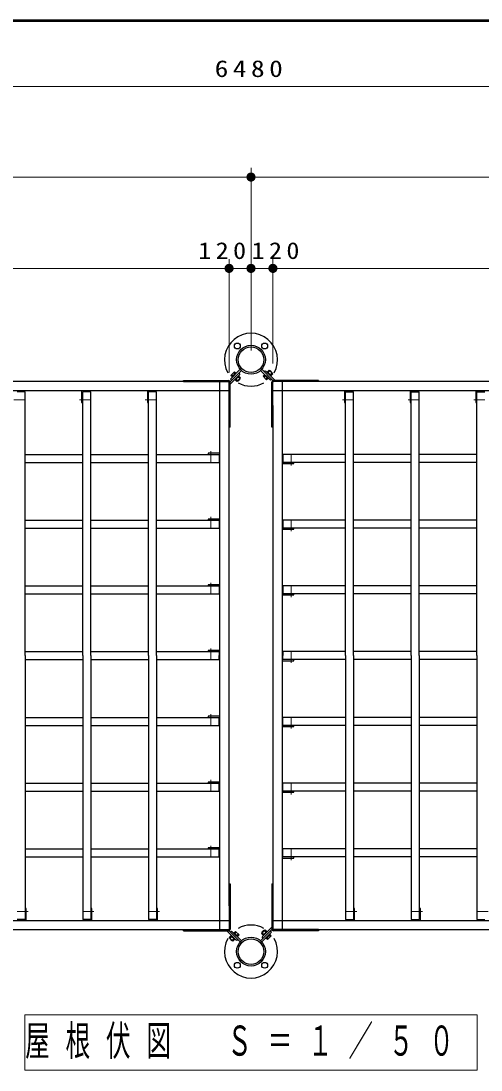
# Model space of a CAD drawing. Units: millimetres on the paper, scale 1:50. Extents: x -365 to 10, y -38 to 257.
# Drawn here: x -287.9 to -237.5, y 142.1 to 257 of the extents above; entities that cross this region are included whole.
import ezdxf

# ---------------------------------------------------------------- set-up
doc = ezdxf.new("R2010")
doc.units = ezdxf.units.MM
doc.linetypes.add('USER2', pattern=[6, 3, -1, 1, -1])
doc.layers.add('LY_1', color=7, linetype='Continuous', lineweight=25)
doc.layers.add('LY_2', color=7, linetype='Continuous', lineweight=13)
doc.styles.add('ＭＳ ゴシック', font='')
doc.styles.get('ＭＳ ゴシック').set_extended_font_data('MS Gothic')

# ---------------------------------------------------------------- blocks, each defined once
blk = doc.blocks.new('filled_dot')
at = {"color": 0, "linetype": 'Continuous', "lineweight": -2, "const_width": 1.25}
blk.add_lwpolyline([(-0.625, 0, 1), (0.625, 0, 1)], format="xyb", close=True, dxfattribs=at)

msp = doc.modelspace()

# ---------------------------------------------------------------- linework, layer by layer
at = {"layer": 'LY_1', "lineweight": 13}
for p, q in [((-327.491, 249.836), (-197.891, 249.836)), ((-262.691, 220.914), (-262.691, 240.914)), ((-262.691, 220.914), (-262.691, 240.914)), ((-327.491, 239.914), (-262.691, 239.914)), ((-262.691, 239.914), (-197.891, 239.914)), ((-265.091, 218.514), (-265.091, 230.914)), ((-265.091, 219.495), (-265.091, 230.914)), ((-260.291, 219.495), (-260.291, 230.914)), ((-325.091, 229.914), (-265.091, 229.914)), ((-268.581, 229.914), (-262.691, 229.914)), ((-262.691, 229.914), (-256.801, 229.914)), ((-260.291, 229.914), (-200.291, 229.914)), ((-287.469, 148.202), (-287.469, 142.146)), ((-237.913, 148.202), (-287.469, 148.202)), ((-237.913, 142.146), (-237.913, 148.202)), ((-287.469, 142.146), (-237.913, 142.146))]:
    msp.add_line(p, q, dxfattribs=at)
at = {"layer": 'LY_1'}
for p, q in [((-263.743, 218.734), (-264.971, 217.506)), ((-263.91, 218.313), (-264.971, 217.252)), ((-263.87, 218.862), (-264.942, 217.789)), ((-264.903, 218.202), (-264.507, 218.598)), ((-264.676, 218.146), (-264.818, 218.287)), ((-264.775, 218.047), (-264.351, 218.471)), ((-264.45, 218.372), (-264.592, 218.513)), ((-264.365, 218.457), (-264.507, 218.598)), ((-264.306, 218.426), (-264.351, 218.471)), ((-264.037, 218.44), (-263.91, 218.313)), ((-261.639, 218.734), (-260.567, 217.662)), ((-261.512, 218.862), (-260.283, 217.634)), ((-261.234, 218.239), (-261.375, 218.098)), ((-261.203, 218.298), (-261.248, 218.253)), ((-260.824, 217.829), (-261.248, 218.253)), ((-261.217, 218.567), (-261.09, 218.694)), ((-261.09, 218.694), (-260.029, 217.634)), ((-260.948, 218.553), (-260.903, 218.598)), ((-260.479, 218.174), (-260.903, 218.598)), ((-260.889, 218.584), (-260.705, 218.768)), ((-260.804, 218.499), (-260.584, 218.72)), ((-260.309, 218.372), (-260.705, 218.768)), ((-260.357, 218.494), (-260.584, 218.72)), ((-260.578, 218.273), (-260.357, 218.494)), ((-260.493, 218.188), (-260.309, 218.372)), ((-267.691, 217.514), (-322.491, 217.514)), ((-270.091, 217.514), (-270.091, 217.634)), ((-270.091, 217.634), (-265.151, 217.634)), ((-270.091, 217.514), (-265.151, 217.514)), ((-266.091, 157.514), (-266.091, 217.514)), ((-265.091, 212.514), (-265.091, 217.454)), ((-264.971, 212.514), (-264.971, 217.454)), ((-264.942, 217.789), (-264.815, 217.662)), ((-264.761, 218.061), (-264.903, 218.202)), ((-264.73, 218.001), (-264.775, 218.047)), ((-264.476, 217.747), (-264.43, 217.702)), ((-264.43, 217.702), (-264.006, 218.126)), ((-264.416, 217.716), (-264.232, 217.532)), ((-264.331, 217.801), (-264.111, 217.58)), ((-264.232, 217.532), (-263.836, 217.928)), ((-264.111, 217.58), (-263.884, 217.806)), ((-264.105, 218.027), (-263.884, 217.806)), ((-264.051, 218.171), (-264.006, 218.126)), ((-264.02, 218.112), (-263.836, 217.928)), ((-260.979, 217.702), (-261.375, 218.098)), ((-261.149, 218.154), (-261.291, 218.013)), ((-260.923, 217.928), (-261.064, 217.786)), ((-260.838, 217.843), (-260.979, 217.702)), ((-260.779, 217.874), (-260.824, 217.829)), ((-260.567, 217.662), (-260.439, 217.789)), ((-260.524, 218.129), (-260.479, 218.174)), ((-260.411, 212.514), (-260.411, 217.454)), ((-260.291, 212.514), (-260.291, 217.454)), ((-255.291, 217.634), (-260.231, 217.634)), ((-255.291, 217.514), (-260.231, 217.514)), ((-259.291, 217.634), (-259.291, 157.514)), ((-202.891, 217.514), (-257.691, 217.514)), ((-255.291, 217.634), (-255.291, 217.514)), ((-265.091, 216.514), (-325.091, 216.514)), ((-287.451, 216.414), (-288.331, 216.414)), ((-287.451, 187.514), (-287.451, 216.414)), ((-281.251, 216.514), (-281.251, 215.214)), ((-280.251, 216.414), (-281.131, 216.414)), ((-281.131, 187.514), (-281.131, 216.414)), ((-280.251, 187.514), (-280.251, 216.414)), ((-274.051, 216.514), (-274.051, 215.214)), ((-273.051, 216.414), (-273.931, 216.414)), ((-273.931, 187.514), (-273.931, 216.414)), ((-273.051, 187.514), (-273.051, 216.414)), ((-200.291, 216.514), (-260.291, 216.514)), ((-252.451, 216.514), (-252.451, 215.214)), ((-252.331, 216.414), (-251.451, 216.414)), ((-252.331, 187.514), (-252.331, 216.414)), ((-251.451, 187.514), (-251.451, 216.414)), ((-245.251, 216.514), (-245.251, 215.214)), ((-245.131, 216.414), (-244.251, 216.414)), ((-245.131, 187.514), (-245.131, 216.414)), ((-244.251, 187.514), (-244.251, 216.414)), ((-238.051, 216.514), (-238.051, 215.214)), ((-237.931, 216.414), (-237.051, 216.414)), ((-237.931, 187.514), (-237.931, 216.414)), ((-281.251, 215.214), (-281.131, 215.214)), ((-274.051, 215.214), (-273.931, 215.214)), ((-265.091, 160.114), (-265.091, 214.914)), ((-260.291, 214.914), (-260.291, 160.114)), ((-252.451, 215.214), (-252.331, 215.214)), ((-245.251, 215.214), (-245.131, 215.214)), ((-238.051, 215.214), (-237.931, 215.214)), ((-264.971, 212.514), (-265.091, 212.514)), ((-260.291, 212.514), (-260.411, 212.514)), ((-287.451, 209.554), (-281.131, 209.554)), ((-280.251, 209.554), (-273.931, 209.554)), ((-273.051, 209.554), (-266.191, 209.554)), ((-267.391, 209.674), (-267.391, 209.554)), ((-266.091, 209.674), (-267.391, 209.674)), ((-266.191, 209.554), (-266.191, 208.674)), ((-252.331, 209.554), (-259.191, 209.554)), ((-259.191, 209.554), (-259.191, 208.674)), ((-245.131, 209.554), (-251.451, 209.554)), ((-237.931, 209.554), (-244.251, 209.554)), ((-287.451, 208.674), (-281.131, 208.674)), ((-280.251, 208.674), (-273.931, 208.674)), ((-273.051, 208.674), (-266.191, 208.674)), ((-259.291, 208.554), (-257.991, 208.554)), ((-252.331, 208.674), (-259.191, 208.674)), ((-257.991, 208.554), (-257.991, 208.674)), ((-245.131, 208.674), (-251.451, 208.674)), ((-237.931, 208.674), (-244.251, 208.674)), ((-287.451, 202.354), (-281.131, 202.354)), ((-280.251, 202.354), (-273.931, 202.354)), ((-273.051, 202.354), (-266.191, 202.354)), ((-267.391, 202.474), (-267.391, 202.354)), ((-266.091, 202.474), (-267.391, 202.474)), ((-266.191, 202.354), (-266.191, 201.474)), ((-252.331, 202.354), (-259.191, 202.354)), ((-259.191, 202.354), (-259.191, 201.474)), ((-245.131, 202.354), (-251.451, 202.354)), ((-237.931, 202.354), (-244.251, 202.354)), ((-287.451, 201.474), (-281.131, 201.474)), ((-280.251, 201.474), (-273.931, 201.474)), ((-273.051, 201.474), (-266.191, 201.474)), ((-259.291, 201.354), (-257.991, 201.354)), ((-252.331, 201.474), (-259.191, 201.474)), ((-257.991, 201.354), (-257.991, 201.474)), ((-245.131, 201.474), (-251.451, 201.474)), ((-237.931, 201.474), (-244.251, 201.474)), ((-267.391, 195.274), (-267.391, 195.154)), ((-266.091, 195.274), (-267.391, 195.274)), ((-287.451, 195.154), (-281.131, 195.154)), ((-287.451, 194.274), (-281.131, 194.274)), ((-280.251, 195.154), (-273.931, 195.154)), ((-280.251, 194.274), (-273.931, 194.274)), ((-273.051, 195.154), (-266.191, 195.154)), ((-273.051, 194.274), (-266.191, 194.274)), ((-266.191, 195.154), (-266.191, 194.274)), ((-259.291, 194.154), (-257.991, 194.154)), ((-252.331, 195.154), (-259.191, 195.154)), ((-259.191, 195.154), (-259.191, 194.274)), ((-252.331, 194.274), (-259.191, 194.274)), ((-257.991, 194.154), (-257.991, 194.274)), ((-245.131, 195.154), (-251.451, 195.154)), ((-245.131, 194.274), (-251.451, 194.274)), ((-237.931, 195.154), (-244.251, 195.154)), ((-237.931, 194.274), (-244.251, 194.274)), ((-287.451, 187.954), (-281.131, 187.954)), ((-287.451, 187.514), (-287.451, 158.614)), ((-281.131, 187.514), (-281.131, 158.614)), ((-280.251, 187.954), (-273.931, 187.954)), ((-280.251, 187.514), (-280.251, 158.614)), ((-273.931, 187.514), (-273.931, 158.614)), ((-273.051, 187.954), (-266.191, 187.954)), ((-273.051, 187.514), (-273.051, 158.614)), ((-267.391, 188.074), (-267.391, 187.954)), ((-266.091, 188.074), (-267.391, 188.074)), ((-266.191, 187.954), (-266.191, 187.514)), ((-266.191, 187.074), (-266.191, 187.514)), ((-252.331, 187.954), (-259.191, 187.954)), ((-259.191, 187.954), (-259.191, 187.514)), ((-259.191, 187.074), (-259.191, 187.514)), ((-252.331, 187.514), (-252.331, 158.614)), ((-245.131, 187.954), (-251.451, 187.954)), ((-251.451, 187.514), (-251.451, 158.614)), ((-245.131, 187.514), (-245.131, 158.614)), ((-237.931, 187.954), (-244.251, 187.954)), ((-244.251, 187.514), (-244.251, 158.614)), ((-237.931, 187.514), (-237.931, 158.614)), ((-287.451, 187.074), (-281.131, 187.074)), ((-280.251, 187.074), (-273.931, 187.074)), ((-273.051, 187.074), (-266.191, 187.074)), ((-259.291, 186.954), (-257.991, 186.954)), ((-252.331, 187.074), (-259.191, 187.074)), ((-257.991, 186.954), (-257.991, 187.074)), ((-245.131, 187.074), (-251.451, 187.074)), ((-237.931, 187.074), (-244.251, 187.074)), ((-287.451, 180.754), (-281.131, 180.754)), ((-280.251, 180.754), (-273.931, 180.754)), ((-273.051, 180.754), (-266.191, 180.754)), ((-267.391, 180.874), (-267.391, 180.754)), ((-266.091, 180.874), (-267.391, 180.874)), ((-266.191, 179.874), (-266.191, 180.754)), ((-252.331, 180.754), (-259.191, 180.754)), ((-259.191, 179.874), (-259.191, 180.754)), ((-245.131, 180.754), (-251.451, 180.754)), ((-237.931, 180.754), (-244.251, 180.754)), ((-287.451, 179.874), (-281.131, 179.874)), ((-280.251, 179.874), (-273.931, 179.874)), ((-273.051, 179.874), (-266.191, 179.874)), ((-259.291, 179.754), (-257.991, 179.754)), ((-252.331, 179.874), (-259.191, 179.874)), ((-257.991, 179.754), (-257.991, 179.874)), ((-245.131, 179.874), (-251.451, 179.874)), ((-237.931, 179.874), (-244.251, 179.874)), ((-287.451, 173.554), (-281.131, 173.554)), ((-280.251, 173.554), (-273.931, 173.554)), ((-273.051, 173.554), (-266.191, 173.554)), ((-267.391, 173.674), (-267.391, 173.554)), ((-266.091, 173.674), (-267.391, 173.674)), ((-266.191, 172.674), (-266.191, 173.554)), ((-252.331, 173.554), (-259.191, 173.554)), ((-259.191, 172.674), (-259.191, 173.554)), ((-245.131, 173.554), (-251.451, 173.554)), ((-237.931, 173.554), (-244.251, 173.554)), ((-287.451, 172.674), (-281.131, 172.674)), ((-280.251, 172.674), (-273.931, 172.674)), ((-273.051, 172.674), (-266.191, 172.674)), ((-259.291, 172.554), (-257.991, 172.554)), ((-252.331, 172.674), (-259.191, 172.674)), ((-257.991, 172.554), (-257.991, 172.674)), ((-245.131, 172.674), (-251.451, 172.674)), ((-237.931, 172.674), (-244.251, 172.674)), ((-287.451, 166.354), (-281.131, 166.354)), ((-287.451, 165.474), (-281.131, 165.474)), ((-280.251, 166.354), (-273.931, 166.354)), ((-280.251, 165.474), (-273.931, 165.474)), ((-273.051, 166.354), (-266.191, 166.354)), ((-273.051, 165.474), (-266.191, 165.474)), ((-267.391, 166.474), (-267.391, 166.354)), ((-266.091, 166.474), (-267.391, 166.474)), ((-266.191, 165.474), (-266.191, 166.354)), ((-252.331, 166.354), (-259.191, 166.354)), ((-259.191, 165.474), (-259.191, 166.354)), ((-252.331, 165.474), (-259.191, 165.474)), ((-257.991, 165.354), (-257.991, 165.474)), ((-245.131, 166.354), (-251.451, 166.354)), ((-245.131, 165.474), (-251.451, 165.474)), ((-237.931, 166.354), (-244.251, 166.354)), ((-237.931, 165.474), (-244.251, 165.474)), ((-259.291, 165.354), (-257.991, 165.354)), ((-265.091, 162.514), (-264.971, 162.514)), ((-265.091, 162.514), (-265.091, 157.574)), ((-264.971, 162.514), (-264.971, 157.574)), ((-260.411, 162.514), (-260.291, 162.514)), ((-260.411, 162.514), (-260.411, 157.574)), ((-260.291, 162.514), (-260.291, 157.574)), ((-287.331, 159.814), (-287.451, 159.814)), ((-287.331, 158.514), (-287.331, 159.814)), ((-280.131, 159.814), (-280.251, 159.814)), ((-280.131, 158.514), (-280.131, 159.814)), ((-272.931, 159.814), (-273.051, 159.814)), ((-272.931, 158.514), (-272.931, 159.814)), ((-251.331, 159.814), (-251.451, 159.814)), ((-251.331, 158.514), (-251.331, 159.814)), ((-244.131, 159.814), (-244.251, 159.814)), ((-244.131, 158.514), (-244.131, 159.814)), ((-325.091, 158.514), (-265.091, 158.514)), ((-287.451, 158.614), (-288.331, 158.614)), ((-280.251, 158.614), (-281.131, 158.614)), ((-273.051, 158.614), (-273.931, 158.614)), ((-260.291, 158.514), (-200.291, 158.514)), ((-252.331, 158.614), (-251.451, 158.614)), ((-245.131, 158.614), (-244.251, 158.614)), ((-237.931, 158.614), (-237.051, 158.614)), ((-322.491, 157.514), (-267.691, 157.514)), ((-270.091, 157.394), (-270.091, 157.514)), ((-270.091, 157.514), (-265.151, 157.514)), ((-270.091, 157.394), (-265.151, 157.394)), ((-264.292, 156.333), (-265.353, 157.394)), ((-263.87, 156.165), (-265.098, 157.394)), ((-264.815, 157.365), (-264.942, 157.238)), ((-263.743, 156.293), (-264.815, 157.365)), ((-261.639, 156.293), (-260.411, 157.521)), ((-261.149, 157.495), (-261.545, 157.099)), ((-261.271, 157.447), (-261.497, 157.221)), ((-261.472, 156.715), (-260.411, 157.775)), ((-261.05, 157.226), (-261.271, 157.447)), ((-260.965, 157.311), (-261.149, 157.495)), ((-260.439, 157.238), (-260.567, 157.365)), ((-255.291, 157.514), (-260.231, 157.514)), ((-255.291, 157.394), (-260.231, 157.394)), ((-257.691, 157.514), (-202.891, 157.514)), ((-255.291, 157.514), (-255.291, 157.394)), ((-264.889, 156.839), (-265.072, 156.655)), ((-265.072, 156.655), (-264.676, 156.259)), ((-264.804, 156.754), (-265.024, 156.534)), ((-265.024, 156.534), (-264.798, 156.307)), ((-264.857, 156.898), (-264.903, 156.853)), ((-264.903, 156.853), (-264.478, 156.429)), ((-264.577, 156.528), (-264.798, 156.307)), ((-264.493, 156.443), (-264.676, 156.259)), ((-264.603, 157.153), (-264.558, 157.198)), ((-264.558, 157.198), (-264.133, 156.774)), ((-264.543, 157.184), (-264.402, 157.325)), ((-264.433, 156.474), (-264.478, 156.429)), ((-264.459, 157.099), (-264.317, 157.241)), ((-264.402, 157.325), (-264.006, 156.929)), ((-264.164, 156.46), (-264.292, 156.333)), ((-264.232, 156.873), (-264.091, 157.014)), ((-264.179, 156.729), (-264.133, 156.774)), ((-264.147, 156.788), (-264.006, 156.929)), ((-261.361, 156.915), (-261.545, 157.099)), ((-261.512, 156.165), (-260.439, 157.238)), ((-261.276, 157), (-261.497, 157.221)), ((-261.344, 156.587), (-261.472, 156.715)), ((-260.951, 157.325), (-261.375, 156.901)), ((-261.33, 156.856), (-261.375, 156.901)), ((-261.076, 156.601), (-261.03, 156.556)), ((-260.606, 156.98), (-261.03, 156.556)), ((-261.016, 156.57), (-260.875, 156.429)), ((-260.906, 157.28), (-260.951, 157.325)), ((-260.931, 156.655), (-260.79, 156.514)), ((-260.479, 156.825), (-260.875, 156.429)), ((-260.705, 156.881), (-260.564, 156.74)), ((-260.651, 157.026), (-260.606, 156.98)), ((-260.62, 156.966), (-260.479, 156.825))]:
    msp.add_line(p, q, dxfattribs=at)
at = {"layer": 'LY_1', "linetype": 'USER2', "lineweight": 13}
for p, q in [((-287.451, 215.514), (-288.677, 215.514)), ((-280.251, 215.514), (-281.477, 215.514)), ((-273.051, 215.514), (-274.277, 215.514)), ((-251.451, 215.514), (-252.677, 215.514)), ((-244.251, 215.514), (-245.477, 215.514)), ((-237.051, 215.514), (-238.277, 215.514)), ((-267.091, 208.674), (-267.091, 209.9)), ((-258.291, 209.554), (-258.291, 208.327)), ((-267.091, 201.474), (-267.091, 202.7)), ((-258.291, 202.354), (-258.291, 201.127)), ((-267.091, 194.274), (-267.091, 195.5)), ((-258.291, 195.154), (-258.291, 193.927)), ((-267.091, 187.074), (-267.091, 188.3)), ((-258.291, 187.954), (-258.291, 186.727)), ((-267.091, 179.874), (-267.091, 181.1)), ((-258.291, 180.754), (-258.291, 179.527)), ((-267.091, 172.674), (-267.091, 173.9)), ((-258.291, 173.554), (-258.291, 172.327)), ((-267.091, 165.474), (-267.091, 166.7)), ((-258.291, 166.354), (-258.291, 165.127)), ((-288.331, 159.514), (-287.105, 159.514)), ((-281.131, 159.514), (-279.905, 159.514)), ((-273.931, 159.514), (-272.705, 159.514)), ((-252.331, 159.514), (-251.105, 159.514)), ((-245.131, 159.514), (-243.905, 159.514)), ((-237.931, 159.514), (-236.705, 159.514))]:
    msp.add_line(p, q, dxfattribs=at)
at = {"layer": 'LY_1'}
for centre, radius in [((-264.191, 221.414), 0.32), ((-261.191, 221.414), 0.32), ((-262.691, 219.914), 1.58), ((-262.691, 219.914), 1.58), ((-262.691, 219.914), 1.398), ((-262.691, 219.914), 1.398), ((-262.691, 155.114), 1.58), ((-262.691, 155.114), 1.58), ((-262.691, 155.114), 1.398), ((-262.691, 155.114), 1.398), ((-264.191, 153.614), 0.32), ((-261.191, 153.614), 0.32)]:
    msp.add_circle(centre, radius, dxfattribs=at)
for centre, radius, start, end in [((-262.691, 219.914), 2.9, 330.70955, 209.29045), ((-265.151, 217.454), 0.18, 0, 90), ((-265.151, 217.454), 0.06, 0, 90), ((-262.691, 219.914), 2.9, 240.70955, 299.29045), ((-260.231, 217.454), 0.18, 90, 180), ((-260.231, 217.454), 0.06, 90, 180), ((-265.151, 157.574), 0.06, 270, 0), ((-265.151, 157.574), 0.18, 270, 0), ((-262.691, 155.114), 2.9, 60.70955, 119.29045), ((-260.231, 157.574), 0.18, 180, 270), ((-260.231, 157.574), 0.06, 180, 270), ((-262.691, 155.114), 2.9, 150.70955, 29.29045)]:
    msp.add_arc(centre, radius, start, end, dxfattribs=at)
at = {"layer": 'LY_2', "lineweight": 50}
msp.add_line((0, 257), (-365, 257), dxfattribs=at)

# ---------------------------------------------------------------- block references
at = {"layer": 'LY_1', "lineweight": 13, "xscale": 0.4, "yscale": 0.4, "rotation": 180}
for p in [(-262.691, 239.914), (-265.091, 229.914), (-262.691, 229.914), (-260.291, 229.914)]:
    msp.add_blockref('filled_dot', p, dxfattribs=at)
at = {"layer": 'LY_1', "lineweight": 13, "xscale": 0.4, "yscale": 0.4}
for p in [(-262.691, 239.914), (-265.091, 229.914), (-262.691, 229.914), (-260.291, 229.914)]:
    msp.add_blockref('filled_dot', p, dxfattribs=at)

# ---------------------------------------------------------------- texts
at = {"layer": 'LY_1', "style": 'ＭＳ ゴシック'}
for s, insert, char_height, attachment_point in [('\\T1.33;\\W1.2;6480', (-262.691, 250.836), 1.833, 8), ('\\T1.33;\\W1.15;120', (-265.612, 230.914), 1.833, 8), ('\\T1.33;\\W1.15;120', (-259.77, 230.914), 1.833, 8), ('\\T1.64;\\W0.6;屋根伏図\u3000Ｓ＝１／５０', (-287.441, 145.174), 3.299, 4)]:
    msp.add_mtext(s, dxfattribs=dict(at, insert=insert, char_height=char_height, attachment_point=attachment_point))

doc.saveas('drawing.dxf')
